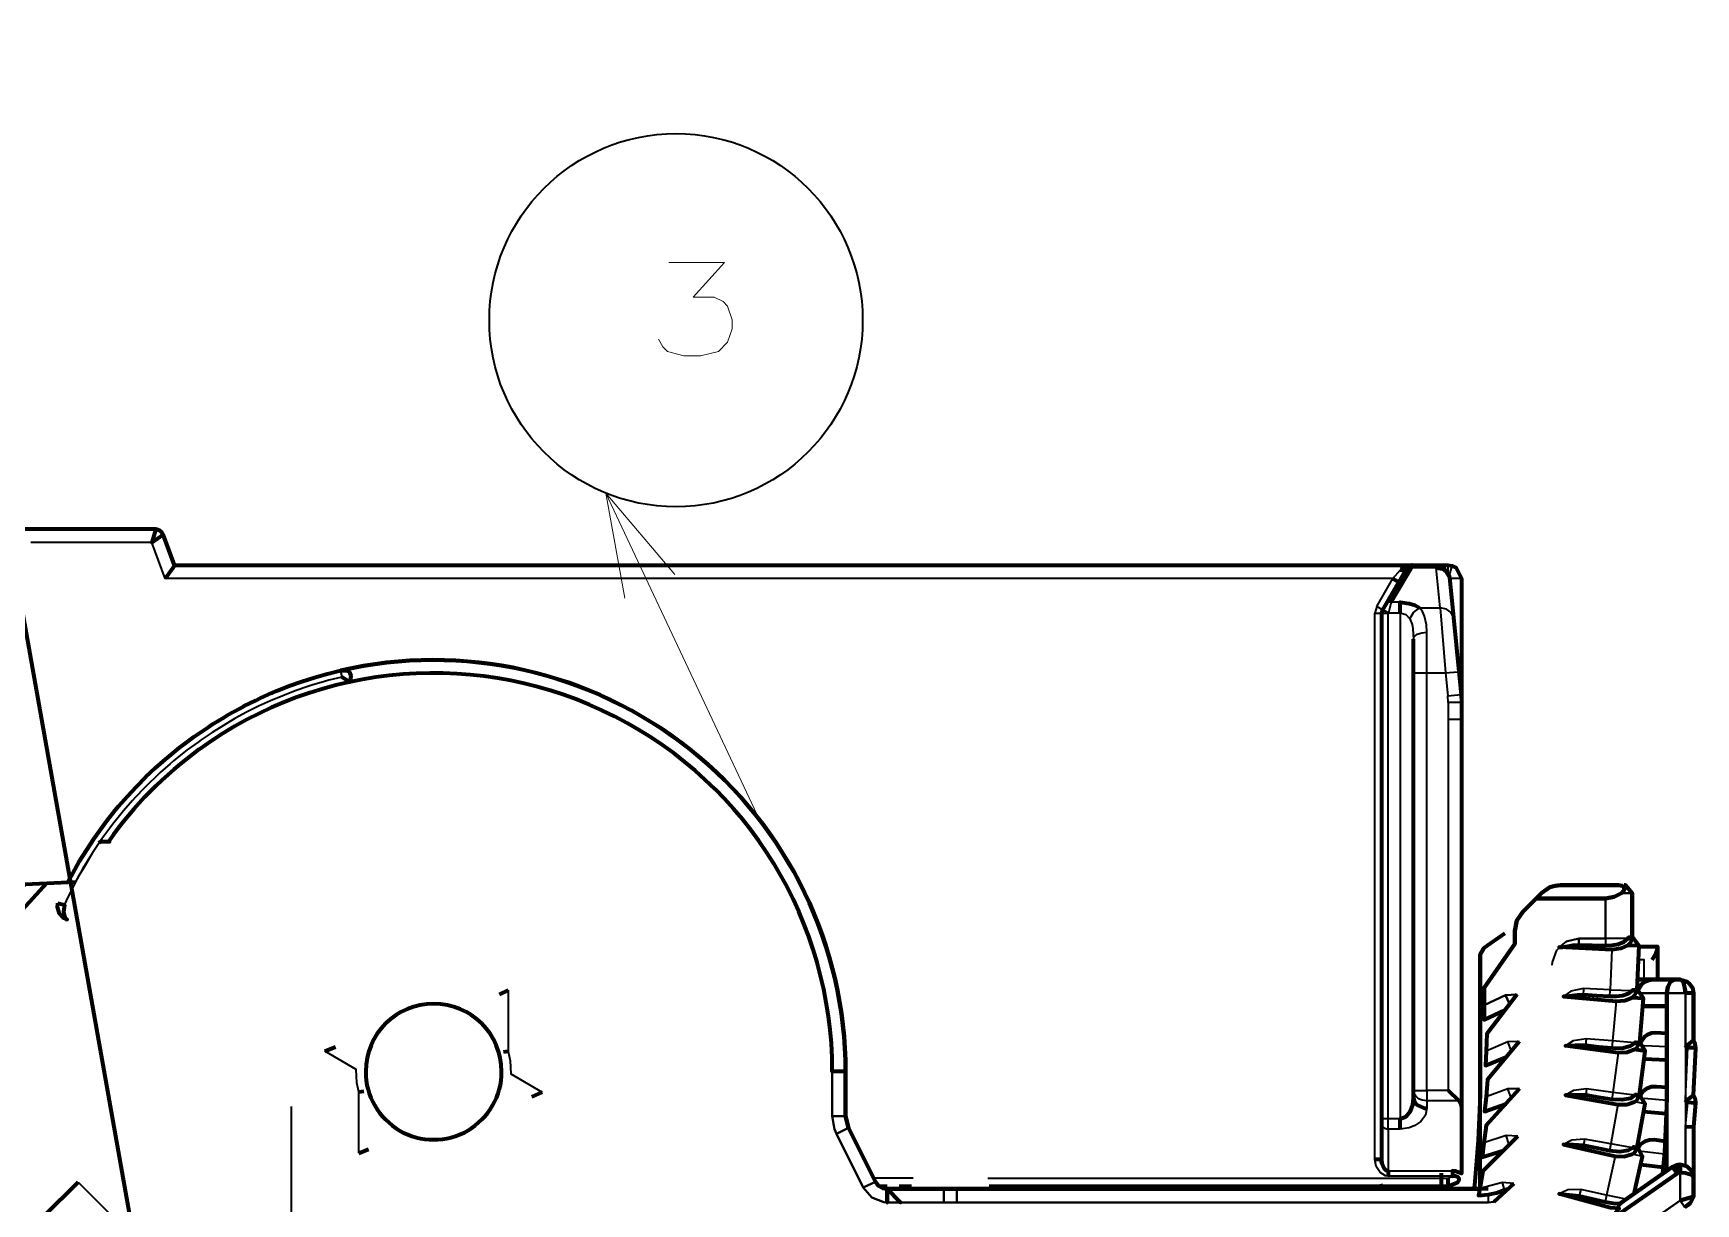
# Model space of a CAD drawing. Header units: millimetres. Extents: x 0 to 174, y 0 to 33.
# Drawn here: x 31.109 to 32.336, y 17.422 to 18.287 of the extents above; entities that cross this region are included whole.
import ezdxf

# ---------------------------------------------------------------- set-up
doc = ezdxf.new("R2010")
doc.units = ezdxf.units.MM
doc.layers.add('PDF_Geomertry', color=7, linetype='Continuous', true_color=0x405f80)

msp = doc.modelspace()

# ---------------------------------------------------------------- linework, layer by layer
at = {"layer": 'PDF_Geomertry', "color": 7, "lineweight": 70}
msp.add_lwpolyline([(30.8801, 19.101), (31.2996, 16.7403)], dxfattribs=at)
at = {"layer": 'PDF_Geomertry', "color": 18, "lineweight": 13, "true_color": 0x260000}
msp.add_lwpolyline([(31.5704, 18.0607), (31.5738, 18.0551), (31.5771, 18.0518), (31.5893, 18.0485), (31.6015, 18.0485), (31.6149, 18.0518), (31.6215, 18.0585), (31.6249, 18.0685), (31.6249, 18.0751), (31.6215, 18.0851), (31.6182, 18.0885), (31.6115, 18.0918), (31.596, 18.0918), (31.6193, 18.1174), (31.5782, 18.1174)], dxfattribs=at)
at = {"layer": 'PDF_Geomertry', "color": 7, "lineweight": 13}
for points in [[(31.5317, 17.9471), (31.6454, 17.7054)], [(31.5825, 17.8869), (31.5317, 17.9471), (31.5456, 17.8696)]]:
    msp.add_lwpolyline(points, dxfattribs=at)
at = {"layer": 'PDF_Geomertry', "lineweight": 70}
for points in [[(31.2132, 17.8939), (31.2047, 17.9165), (31.2039, 17.9181), (31.2026, 17.9193), (31.1993, 17.9204), (31.1021, 17.9204)], [(31.1993, 17.9204), (31.1965, 17.9106), (31.2047, 17.9165)], [(31.2132, 17.8937), (31.2064, 17.884)], [(31.2233, 17.8939), (32.1268, 17.8939), (32.1446, 17.8939), (32.1535, 17.8939), (32.1561, 17.8935), (32.1594, 17.8919), (32.1633, 17.884), (32.1633, 17.7925), (32.1633, 17.7801), (32.1633, 17.4935), (32.1633, 17.445), (32.1633, 17.4446), (32.1586, 17.4464), (32.1567, 17.4465), (32.1567, 17.4426), (32.1587, 17.4428), (32.16, 17.4424), (32.161, 17.4414), (32.1614, 17.4406), (32.1614, 17.4396), (32.1601, 17.4378), (32.1535, 17.4351), (31.8147, 17.4351)], [(32.1182, 17.8904), (32.1206, 17.89), (32.1214, 17.8903), (32.1224, 17.8911), (32.1221, 17.8904), (32.1074, 17.865), (32.105, 17.861), (32.105, 17.8608), (32.1043, 17.8585), (32.1043, 17.4851), (32.1043, 17.4813), (32.1043, 17.4551), (32.1039, 17.4551), (32.0993, 17.4551)], [(32.1115, 17.8665), (32.1263, 17.8919), (32.1268, 17.8939)], [(32.1126, 17.884), (32.1168, 17.8815)], [(32.1257, 17.8937), (32.126, 17.8937), (32.1268, 17.8939), (32.1231, 17.8921), (32.1221, 17.8914), (32.1212, 17.8911), (32.1192, 17.8914), (32.1228, 17.8933), (32.1268, 17.8939), (32.1265, 17.8939)], [(32.1224, 17.8911), (32.1231, 17.8921)], [(32.1258, 17.8937), (32.1253, 17.8937)], [(32.1446, 17.8939), (32.1497, 17.8924), (32.1544, 17.885), (32.1574, 17.8553), (32.1614, 17.8153), (32.1631, 17.7983), (32.1633, 17.7925)], [(32.1446, 17.8919), (32.1496, 17.8911), (32.1529, 17.8885), (32.1544, 17.885)], [(32.1181, 17.8586), (32.1181, 17.8665), (32.1246, 17.8657), (32.1288, 17.8643), (32.1322, 17.8624)], [(32.1181, 17.4774), (32.1181, 17.4851), (32.1225, 17.4868), (32.1256, 17.4906), (32.1274, 17.4954), (32.1279, 17.5006), (32.1279, 17.506), (32.1279, 17.8143), (32.1279, 17.8393)], [(31.3356, 17.8161), (31.3407, 17.8158), (31.3424, 17.8149), (31.3433, 17.8122), (31.3426, 17.8075), (31.3367, 17.8113), (31.3367, 17.8113)], [(31.2318, 17.7581), (31.2318, 17.7581)], [(31.1189, 17.659), (31.0669, 17.6024), (31.0663, 17.6017), (31.0644, 17.6006), (31.0638, 17.6004), (31.0631, 17.6004), (31.0624, 17.6007), (31.0618, 17.6011), (31.0614, 17.6019), (31.0608, 17.6046), (31.0606, 17.6124), (31.1028, 17.6583), (31.1189, 17.659), (31.1401, 17.66)], [(32.1953, 17.6218), (32.1797, 17.6111), (32.1771, 17.6063), (32.1797, 17.6111)], [(32.2864, 17.6133), (32.281, 17.6107), (32.2744, 17.6099), (32.2353, 17.6117), (32.2378, 17.6118), (32.2456, 17.6132), (32.25, 17.6135), (32.2599, 17.6133), (32.2696, 17.6131), (32.2743, 17.6133), (32.279, 17.614), (32.2831, 17.6157), (32.2861, 17.6182), (32.2865, 17.619), (32.2879, 17.6182), (32.2886, 17.6171), (32.2886, 17.6163), (32.2879, 17.6147), (32.2864, 17.6133), (32.2943, 17.6131), (32.2928, 17.5804), (32.2932, 17.5803), (32.2975, 17.574)], [(32.2943, 17.6131), (32.2897, 17.619), (32.2893, 17.619), (32.2865, 17.619)], [(32.1771, 17.4353), (32.1771, 17.6063), (32.1771, 17.5029), (32.1757, 17.4693), (32.1728, 17.4357), (32.1724, 17.4332)], [(32.2942, 17.6124), (32.3081, 17.6124), (32.3081, 17.5878)], [(32.304, 17.6025), (32.3067, 17.6067), (32.3081, 17.6104)], [(32.3083, 17.5878), (32.3083, 17.5913)], [(31.4596, 17.5801), (31.4528, 17.5769)], [(32.2042, 17.5769), (32.1821, 17.5479), (32.1815, 17.5351), (32.181, 17.5243), (32.1965, 17.5308)], [(32.2896, 17.5747), (32.2912, 17.5763), (32.2919, 17.5778), (32.2919, 17.5786), (32.2917, 17.5793), (32.29, 17.5804), (32.2896, 17.5797), (32.2864, 17.5772), (32.2822, 17.5758), (32.2776, 17.5753), (32.2729, 17.5753), (32.2631, 17.5758), (32.2532, 17.5765), (32.2489, 17.5764), (32.241, 17.5753), (32.2385, 17.5753), (32.2775, 17.5719), (32.284, 17.5724), (32.2896, 17.5747), (32.2975, 17.574), (32.2946, 17.5415), (32.295, 17.5415), (32.299, 17.5351)], [(32.29, 17.5804), (32.2928, 17.5804)], [(32.2933, 17.5779), (32.2944, 17.5821), (32.2961, 17.5843), (32.2985, 17.5861), (32.3015, 17.5874), (32.3047, 17.5878), (32.3015, 17.5874), (32.2985, 17.5861), (32.2961, 17.5843), (32.2936, 17.5801)], [(32.3149, 17.4467), (32.3149, 17.5681), (32.3149, 17.5779), (32.3149, 17.5681), (32.2969, 17.5681), (32.3149, 17.5681), (32.3149, 17.5), (32.3132, 17.4603), (32.3118, 17.4444)], [(32.3288, 17.5376), (32.3303, 17.5397), (32.3346, 17.5431), (32.3346, 17.5779), (32.3346, 17.5415)], [(32.206, 17.5421), (32.1825, 17.514), (32.1814, 17.5013), (32.1804, 17.4904), (32.1963, 17.4962)], [(32.2908, 17.4297), (32.2969, 17.4571), (32.2935, 17.4638), (32.2931, 17.4639), (32.2988, 17.4961), (32.295, 17.5026), (32.2947, 17.5028), (32.299, 17.5351), (32.2911, 17.5361), (32.2856, 17.534), (32.2789, 17.5338), (32.2401, 17.5389), (32.2475, 17.5393), (32.2549, 17.5394), (32.2647, 17.5383), (32.2744, 17.5374), (32.2819, 17.5372), (32.2881, 17.5388), (32.2912, 17.5411), (32.2918, 17.5417)], [(32.2911, 17.5361), (32.2928, 17.5374), (32.2936, 17.5389), (32.2936, 17.5397), (32.2931, 17.5408), (32.2918, 17.5417), (32.2946, 17.5415)], [(32.3149, 17.5481), (32.3068, 17.5485), (32.3036, 17.5482), (32.3006, 17.5471), (32.2981, 17.5454), (32.2954, 17.5413)], [(32.3288, 17.4972), (32.3303, 17.4993), (32.3307, 17.4996), (32.3347, 17.5025), (32.3362, 17.5372), (32.3358, 17.5404), (32.3346, 17.5432)], [(31.3242, 17.5349), (31.3321, 17.5383)], [(31.4596, 17.5347), (31.4561, 17.5342)], [(32.3149, 17.5283), (32.2982, 17.529)], [(32.3362, 17.5372), (32.3358, 17.5374), (32.3303, 17.5375)], [(31.3493, 17.505), (31.3529, 17.5054)], [(31.4847, 17.5047), (31.4769, 17.5013)], [(32.1535, 17.506), (32.1613, 17.4982), (32.1628, 17.4958), (32.1633, 17.4935)], [(32.2061, 17.5071), (32.1815, 17.4801), (32.1799, 17.4674), (32.1785, 17.4567), (32.1944, 17.4617)], [(32.2919, 17.5031), (32.2914, 17.5024), (32.2881, 17.5001), (32.2819, 17.499), (32.2744, 17.4994), (32.2647, 17.5008), (32.255, 17.5024), (32.2475, 17.5025), (32.2401, 17.5024), (32.2788, 17.4956), (32.2853, 17.4956), (32.291, 17.4975), (32.2928, 17.4986), (32.2936, 17.5), (32.2938, 17.501), (32.2932, 17.5021), (32.2919, 17.5031), (32.2947, 17.5028)], [(32.2956, 17.5024), (32.2974, 17.5054), (32.3003, 17.5076), (32.3035, 17.5089), (32.3072, 17.509), (32.3149, 17.5083)], [(32.3347, 17.5026), (32.3358, 17.4997), (32.3361, 17.4967), (32.3346, 17.4792), (32.3346, 17.4415), (32.3346, 17.4274), (32.3346, 17.4415), (32.3333, 17.4463), (32.3299, 17.4499), (32.3247, 17.4514), (32.3247, 17.4454), (32.3285, 17.4451), (32.3325, 17.4439), (32.334, 17.4428), (32.3346, 17.4415), (32.3333, 17.4463), (32.3299, 17.4499), (32.3247, 17.4514), (32.3247, 17.4454), (32.3285, 17.4451), (32.3325, 17.4439), (32.334, 17.4428), (32.3346, 17.4415)], [(32.1286, 17.4976), (32.1274, 17.4954)], [(32.1279, 17.5006), (32.1286, 17.4976), (32.1308, 17.495), (32.1358, 17.4929), (32.1378, 17.4928)], [(32.3144, 17.4886), (32.2978, 17.4901)], [(32.3288, 17.4997), (32.3307, 17.4996)], [(32.3361, 17.4967), (32.3357, 17.4967), (32.3303, 17.4971)], [(32.3288, 17.4794), (32.3346, 17.4792)], [(32.3346, 17.4794), (32.3346, 17.4731)], [(32.2049, 17.4721), (32.179, 17.4463), (32.1768, 17.4336), (32.1758, 17.4283), (32.1831, 17.4292), (32.1892, 17.4304), (32.195, 17.4325), (32.1978, 17.4333)], [(32.2904, 17.4643), (32.2897, 17.4636), (32.2864, 17.4617), (32.2801, 17.4607), (32.2726, 17.4615), (32.2631, 17.4633), (32.2533, 17.4653), (32.246, 17.4657), (32.2386, 17.466), (32.2768, 17.4575), (32.2833, 17.4572), (32.2892, 17.4588), (32.291, 17.4599), (32.2919, 17.4613), (32.2921, 17.4621), (32.2915, 17.4633), (32.2904, 17.4643), (32.2931, 17.4639)], [(32.2939, 17.4636), (32.2958, 17.4665), (32.2989, 17.4686), (32.3022, 17.4696), (32.3058, 17.4697), (32.3136, 17.4686)], [(31.3493, 17.4596), (31.3563, 17.4626)], [(32.1046, 17.4522), (32.1039, 17.4551)], [(32.1043, 17.4551), (32.1046, 17.4522), (32.1063, 17.4483), (32.1075, 17.4471), (32.1092, 17.4465), (32.1092, 17.4426)], [(32.1486, 17.4351), (32.1486, 17.445)], [(32.1535, 17.4351), (32.1535, 17.4357), (32.1535, 17.4411)], [(32.2408, 17.3928), (32.2439, 17.3889), (32.2451, 17.3907), (32.3225, 17.4447), (32.2703, 17.4082), (32.2797, 17.4189), (32.2793, 17.4197), (32.2793, 17.4203), (32.2794, 17.4208), (32.28, 17.4218), (32.281, 17.4228), (32.2839, 17.425), (32.3192, 17.4496), (32.2808, 17.4228)], [(32.3122, 17.449), (32.2956, 17.4511)], [(32.3218, 17.4508), (32.3221, 17.4501), (32.3225, 17.4489), (32.3236, 17.4453), (32.3225, 17.4447), (32.3193, 17.4492), (32.3192, 17.4496), (32.3193, 17.4492), (32.3225, 17.4447)], [(31.1165, 17.336), (31.1161, 17.3332), (31.1154, 17.3321), (31.1144, 17.3317), (31.1135, 17.3317), (31.1115, 17.3326), (31.1106, 17.3335), (31.1115, 17.3326), (31.1135, 17.3317), (31.1144, 17.3317), (31.1154, 17.3321), (31.1161, 17.3332), (31.1165, 17.336), (31.1165, 17.4128), (31.1421, 17.4383)], [(31.7393, 17.4351), (31.7335, 17.4351)], [(31.7572, 17.4351), (31.7482, 17.4351)], [(32.1831, 17.4332), (31.7908, 17.4332), (32.1768, 17.4332)], [(32.1053, 17.4358), (32.1024, 17.4351)], [(32.2019, 17.4372), (32.1872, 17.4236)], [(32.2797, 17.4189), (32.2733, 17.4194), (32.2354, 17.4296), (32.2428, 17.429), (32.2501, 17.4282), (32.2597, 17.426), (32.2693, 17.4236), (32.2767, 17.4225), (32.281, 17.4228)]]:
    msp.add_lwpolyline(points, dxfattribs=at)
at = {"layer": 'PDF_Geomertry', "lineweight": 35}
for points in [[(31.8135, 17.4411), (32.1535, 17.4411), (32.1567, 17.4426), (32.1092, 17.4426), (32.1072, 17.4429), (32.1032, 17.4453), (32.1003, 17.4497), (32.0993, 17.4551), (32.0993, 17.8585), (32.1043, 17.8585), (32.1092, 17.8585), (32.105, 17.8608), (32.1007, 17.8633), (32.1126, 17.884), (31.2064, 17.884), (31.1965, 17.9106), (31.1072, 17.9106)], [(32.1126, 17.884), (32.1182, 17.8904), (32.1192, 17.8914)], [(32.1181, 17.8586), (32.1221, 17.8574), (32.1251, 17.8543), (32.1279, 17.859), (32.1322, 17.8624), (32.1475, 17.8624), (32.1446, 17.8919), (32.1446, 17.8939)], [(32.1446, 17.8919), (32.1263, 17.8919), (32.1237, 17.8918), (32.1221, 17.8904)], [(32.1535, 17.8882), (32.1535, 17.8939)], [(32.1561, 17.8935), (32.1542, 17.8864)], [(32.1633, 17.884), (32.1544, 17.884)], [(32.1007, 17.8633), (32.0993, 17.8585)], [(32.1115, 17.8665), (32.1093, 17.8586), (32.105, 17.861)], [(32.1181, 17.8665), (32.1115, 17.8665), (32.109, 17.8664), (32.1074, 17.865)], [(32.1279, 17.8143), (32.1378, 17.8143), (32.1378, 17.8443), (32.1375, 17.8499), (32.1361, 17.8563), (32.1346, 17.8596), (32.1322, 17.8624)], [(32.1574, 17.8553), (32.1558, 17.8589), (32.1522, 17.8615), (32.1475, 17.8624), (32.1515, 17.8143), (32.1606, 17.8151), (32.1614, 17.8153)], [(32.1251, 17.8543), (32.1269, 17.8501), (32.1275, 17.8468), (32.1279, 17.8393), (32.1282, 17.8407), (32.1288, 17.8415), (32.1307, 17.8429), (32.134, 17.844), (32.1378, 17.8443)], [(31.3356, 17.8161), (31.3367, 17.8113), (31.3271, 17.8089), (31.324, 17.8081), (31.3146, 17.8053), (31.3115, 17.8043), (31.3022, 17.801), (31.2931, 17.7975), (31.284, 17.7938), (31.2751, 17.7897), (31.2664, 17.7853), (31.2578, 17.7806), (31.2493, 17.7756), (31.241, 17.7704), (31.2328, 17.7649), (31.2306, 17.7633), (31.2226, 17.7575), (31.2201, 17.7556), (31.2125, 17.7493), (31.21, 17.7472), (31.2026, 17.7407), (31.2003, 17.7386), (31.1932, 17.7317), (31.191, 17.7294), (31.1842, 17.7224), (31.1821, 17.72), (31.1756, 17.7125), (31.1735, 17.71), (31.1674, 17.7024), (31.1654, 17.6997), (31.1596, 17.6918), (31.1578, 17.6892), (31.1524, 17.681), (31.1507, 17.6782), (31.1456, 17.6699), (31.144, 17.6671), (31.1401, 17.66)], [(32.1535, 17.7801), (32.1535, 17.506), (32.1378, 17.506), (32.1378, 17.8143), (32.1515, 17.8143), (32.1532, 17.7974), (32.1631, 17.7983)], [(32.1535, 17.7925), (32.1532, 17.7974)], [(32.1633, 17.7925), (32.1535, 17.7925), (32.1535, 17.7801), (32.1633, 17.7801)], [(31.1576, 17.6889), (31.1522, 17.6807), (31.1471, 17.6722), (31.1421, 17.6638), (31.1375, 17.655), (31.1332, 17.6461), (31.1321, 17.6437)], [(31.1322, 17.6437), (31.1319, 17.6431)], [(32.25, 17.6124), (32.25, 17.6182), (32.2696, 17.6182), (32.2696, 17.6478), (32.2696, 17.6182), (32.25, 17.6182), (32.25, 17.6135)], [(32.2303, 17.5986), (32.2304, 17.6006), (32.2336, 17.6096), (32.2407, 17.616), (32.25, 17.6182), (32.2407, 17.616), (32.2353, 17.6117)], [(32.2861, 17.6182), (32.2696, 17.6182), (32.2696, 17.6131)], [(32.2878, 17.6182), (32.2696, 17.6182), (32.2696, 17.6124)], [(32.2744, 17.6099), (32.2731, 17.5804), (32.2535, 17.5812), (32.2532, 17.5765)], [(32.2982, 17.5878), (32.2982, 17.6025), (32.2938, 17.6025)], [(31.4596, 17.5801), (31.4596, 17.5347), (31.461, 17.5279), (31.4615, 17.5182), (31.4847, 17.5047)], [(32.2535, 17.5812), (32.244, 17.5793), (32.2385, 17.5753)], [(32.2729, 17.5753), (32.2731, 17.5804), (32.2896, 17.5797)], [(32.2775, 17.5719), (32.2749, 17.5425), (32.2553, 17.5442), (32.2549, 17.5394)], [(32.2003, 17.5351), (32.1975, 17.5418), (32.1815, 17.5351)], [(32.206, 17.5421), (32.1975, 17.5418)], [(32.2553, 17.5442), (32.2458, 17.5426), (32.2401, 17.5389)], [(32.2912, 17.5411), (32.2749, 17.5425), (32.2744, 17.5374)], [(32.3303, 17.5397), (32.3303, 17.5375)], [(31.3493, 17.4596), (31.3493, 17.505), (31.3479, 17.5117), (31.3474, 17.5215), (31.3242, 17.5349)], [(32.2789, 17.5338), (32.2751, 17.5044), (32.2556, 17.5071), (32.255, 17.5024)], [(32.3149, 17.5382), (32.2982, 17.5389)], [(32.2001, 17.5004), (32.1976, 17.5072), (32.1814, 17.5013)], [(32.2061, 17.5071), (32.1976, 17.5072)], [(32.2556, 17.5071), (32.2461, 17.506), (32.2401, 17.5024)], [(32.2914, 17.5024), (32.2751, 17.5044), (32.2744, 17.4994)], [(32.1613, 17.4982), (32.1378, 17.4982), (32.1378, 17.4928), (32.1367, 17.4878), (32.1333, 17.4831), (32.1289, 17.48), (32.1247, 17.4783), (32.1181, 17.4774), (32.1092, 17.4774), (32.1092, 17.4851), (32.1043, 17.4851)], [(32.2788, 17.4956), (32.2736, 17.4665), (32.2542, 17.47), (32.2533, 17.4653)], [(32.2988, 17.4961), (32.291, 17.4975)], [(32.3149, 17.4985), (32.2982, 17.5)], [(32.3303, 17.4993), (32.3303, 17.4971)], [(32.1043, 17.4813), (32.1044, 17.4806), (32.1047, 17.4799), (32.1051, 17.4792), (32.1065, 17.4781), (32.1092, 17.4774), (32.1092, 17.4465), (32.1567, 17.4465)], [(32.1985, 17.4657), (32.1964, 17.4726), (32.1799, 17.4674)], [(32.2049, 17.4721), (32.1964, 17.4726)], [(32.2542, 17.47), (32.2447, 17.4693), (32.2386, 17.466)], [(32.2897, 17.4636), (32.2736, 17.4665), (32.2726, 17.4615)], [(32.2768, 17.4575), (32.2704, 17.4286), (32.2513, 17.4329), (32.2501, 17.4282)], [(32.2969, 17.4571), (32.2892, 17.4588)], [(32.3131, 17.4588), (32.2964, 17.461)], [(31.7585, 17.4411), (31.7293, 17.4411)], [(32.2461, 17.3939), (32.2467, 17.3961), (32.2513, 17.3949), (32.2451, 17.3907), (32.2451, 17.369), (32.3247, 17.4247), (32.3247, 17.4454), (32.3247, 17.4247), (32.2649, 17.3828)], [(32.3218, 17.4508), (32.3236, 17.4453), (32.3225, 17.4447)], [(31.1421, 17.4383), (31.2669, 17.3136), (31.2728, 17.3076), (31.2826, 17.2978)], [(32.1831, 17.4292), (32.1831, 17.4233), (31.7908, 17.4233), (32.1831, 17.4233), (32.1832, 17.4233), (32.1872, 17.4236), (32.1832, 17.4233), (32.1831, 17.4233)], [(32.195, 17.4325), (32.1936, 17.4381), (32.1768, 17.4336)], [(32.2019, 17.4372), (32.1936, 17.4381)], [(32.2513, 17.4329), (32.2417, 17.4326), (32.2354, 17.4296)], [(32.2847, 17.4256), (32.2704, 17.4286), (32.2693, 17.4236)]]:
    msp.add_lwpolyline(points, dxfattribs=at)
at = {"layer": 'PDF_Geomertry', "lineweight": 70}
for points in [[(31.2132, 17.8937), (31.2132, 17.8939), (31.2233, 17.8939), (31.2233, 17.8937)], [(32.2085, 17.6378), (32.2185, 17.6478), (32.2225, 17.6518), (32.2185, 17.6478), (32.2696, 17.6478), (32.2185, 17.6478)], [(32.2225, 17.6518), (32.2285, 17.656), (32.2324, 17.6572), (32.2365, 17.6576), (32.2324, 17.6572), (32.2285, 17.656)], [(32.2365, 17.6576), (32.2793, 17.6576)], [(32.2814, 17.6517), (32.2761, 17.6489), (32.2696, 17.6478), (32.2761, 17.6489), (32.2814, 17.6517), (32.2832, 17.6536), (32.2835, 17.6547), (32.2835, 17.6556), (32.2829, 17.6565), (32.2819, 17.6572), (32.2793, 17.6576), (32.2819, 17.6571), (32.2829, 17.6565), (32.2835, 17.6556), (32.2835, 17.6546), (32.2831, 17.6535)], [(32.2835, 17.6576), (32.2844, 17.6575), (32.2893, 17.6517), (32.2844, 17.6575)], [(32.2893, 17.619), (32.2893, 17.6517)], [(31.1271, 17.6443), (31.1319, 17.6431), (31.1312, 17.6379), (31.1321, 17.634), (31.1333, 17.6325), (31.134, 17.6322), (31.1308, 17.6338), (31.1282, 17.6365), (31.1268, 17.6413)], [(32.2028, 17.6239), (32.2042, 17.6314), (32.2085, 17.6378), (32.2042, 17.6314)], [(32.1801, 17.569), (32.1801, 17.5818), (32.2028, 17.6143), (32.2028, 17.6239), (32.2028, 17.6143), (32.1801, 17.5818)], [(32.3047, 17.5878), (32.3206, 17.5878), (32.3247, 17.5878), (32.3206, 17.5878), (32.3047, 17.5878), (32.2932, 17.5878)], [(32.3149, 17.5779), (32.3156, 17.5825), (32.3175, 17.5863), (32.3206, 17.5878), (32.3175, 17.5863), (32.3156, 17.5825)], [(32.3346, 17.5779), (32.3288, 17.5779), (32.3286, 17.5799), (32.3275, 17.585), (32.3262, 17.5871), (32.3256, 17.5875), (32.3247, 17.5878), (32.3297, 17.5864), (32.3315, 17.585), (32.3339, 17.5817)], [(32.3288, 17.5779), (32.3283, 17.5821), (32.3274, 17.5854), (32.3262, 17.5871), (32.3257, 17.5875), (32.3247, 17.5878), (32.3297, 17.5864), (32.3315, 17.585), (32.3339, 17.5817), (32.3346, 17.5779), (32.3342, 17.5779)], [(32.1801, 17.5582), (32.1801, 17.569)], [(32.1953, 17.5653), (32.1801, 17.5582)], [(31.7086, 17.5199), (31.7086, 17.4871)], [(31.7107, 17.4783), (31.7086, 17.4871)], [(31.7306, 17.4386), (31.7107, 17.4783)], [(32.3218, 17.4508), (32.3247, 17.4514), (32.3218, 17.4508), (32.3192, 17.4496)], [(31.7393, 17.4332), (31.7393, 17.4319), (31.7393, 17.4297), (31.7393, 17.4233), (31.7393, 17.4332), (31.736, 17.4339), (31.7329, 17.4356), (31.7306, 17.4386), (31.7329, 17.4356), (31.736, 17.4339), (31.7393, 17.4332), (31.7492, 17.4233)], [(31.7811, 17.4332), (31.7393, 17.4332)], [(31.7811, 17.4332), (31.7908, 17.4332)], [(32.3247, 17.4247), (32.3332, 17.4271), (32.3346, 17.4274), (32.3332, 17.4271)], [(32.3282, 17.4199), (32.3313, 17.4221), (32.3321, 17.4226), (32.3315, 17.4222)], [(32.3346, 17.4274), (32.3321, 17.4226)]]:
    msp.add_lwpolyline(points, close=True, dxfattribs=at)
at = {"layer": 'PDF_Geomertry', "lineweight": 35}
for points in [[(32.1181, 17.8586), (32.1181, 17.4851), (32.1092, 17.4851), (32.1092, 17.8585), (32.1093, 17.8586)], [(32.2814, 17.6517), (32.2893, 17.6517)], [(32.1957, 17.5764), (32.1988, 17.5699), (32.1957, 17.5764), (32.1801, 17.569)], [(32.1957, 17.5764), (32.2042, 17.5769)], [(32.3288, 17.4506), (32.3288, 17.4794), (32.3303, 17.4971), (32.3288, 17.4972), (32.3288, 17.4997), (32.3303, 17.5375), (32.3288, 17.5376), (32.3288, 17.5779), (32.3149, 17.5779), (32.2965, 17.5779), (32.3149, 17.5779), (32.3288, 17.5779)], [(32.1378, 17.4982), (32.1342, 17.4988), (32.1315, 17.4999), (32.1296, 17.5017), (32.1283, 17.5038), (32.1279, 17.506), (32.1378, 17.506)], [(31.7019, 17.4739), (31.7004, 17.4775), (31.6988, 17.4871), (31.7004, 17.4775)], [(31.7217, 17.4343), (31.7019, 17.4739), (31.7107, 17.4783), (31.7019, 17.4739)], [(32.3236, 17.4453), (32.3247, 17.4454)], [(31.7217, 17.4343), (31.7306, 17.4386)], [(31.7393, 17.4233), (31.7368, 17.4235), (31.7279, 17.4269), (31.7217, 17.4343), (31.7279, 17.4269), (31.7368, 17.4235)], [(31.7811, 17.4233), (31.7908, 17.4233), (31.7908, 17.4325), (31.7908, 17.4332), (31.7908, 17.4325), (31.7908, 17.4233), (31.7811, 17.4233), (31.7811, 17.4325), (31.7811, 17.4332), (31.7811, 17.4325)], [(31.7393, 17.4233), (31.7492, 17.4233)], [(31.7811, 17.4233), (31.7492, 17.4233)], [(32.3247, 17.4247), (32.3279, 17.4201), (32.3282, 17.4199), (32.3279, 17.4201)]]:
    msp.add_lwpolyline(points, close=True, dxfattribs=at)
at = {"layer": 'PDF_Geomertry', "lineweight": 70}
msp.add_lwpolyline([(31.1536, 17.6917), (31.1482, 17.6835), (31.1429, 17.675), (31.1381, 17.6665), (31.1344, 17.6597), (31.1381, 17.6665), (31.1429, 17.675), (31.1482, 17.6835), (31.1536, 17.6917), (31.1556, 17.6944), (31.1613, 17.7024), (31.1633, 17.7051), (31.1694, 17.7129), (31.1697, 17.7132), (31.1719, 17.7158), (31.1785, 17.7232), (31.1851, 17.7304), (31.1921, 17.7375), (31.1992, 17.7442), (31.2065, 17.7507), (31.2092, 17.7529), (31.2168, 17.7592), (31.2196, 17.7613), (31.2275, 17.7671), (31.2303, 17.769), (31.2385, 17.7746), (31.2413, 17.7764), (31.2497, 17.7815), (31.2526, 17.7833), (31.2613, 17.7881), (31.2643, 17.7897), (31.2731, 17.794), (31.2763, 17.7956), (31.2851, 17.7996), (31.2856, 17.7997), (31.2888, 17.8011), (31.2979, 17.8047), (31.3072, 17.8079), (31.3165, 17.811), (31.326, 17.8136), (31.3356, 17.816, -0.48289), (31.7086, 17.5199), (31.6988, 17.5199, 0.612838), (31.2318, 17.7581), (31.2315, 17.7579, 0.082733), (31.1646, 17.6901), (31.1651, 17.6896), (31.1582, 17.6896), (31.1576, 17.6889)], format="xyb", dxfattribs=at)
at = {"layer": 'PDF_Geomertry', "lineweight": 35}
msp.add_lwpolyline([(31.7086, 17.5199), (31.6988, 17.5199), (31.6988, 17.4871), (31.7086, 17.4871), (31.6988, 17.4871), (31.6988, 17.5199, 0.445128), (31.374, 17.8125), (31.3643, 17.8114), (31.3613, 17.811), (31.3515, 17.8093), (31.3486, 17.8087), (31.3426, 17.8075)], format="xyb", dxfattribs=at)
at = {"layer": 'PDF_Geomertry', "lineweight": 70}
msp.add_lwpolyline([(31.4547, 17.5199, 0.99864), (31.3543, 17.5199, 1.001408)], format="xyb", close=True, dxfattribs=at)
at = {"layer": 'PDF_Geomertry', "color": 18, "lineweight": 35, "true_color": 0x260000}
msp.add_lwpolyline([(31.2996, 17.0928), (31.2996, 17.4942)], dxfattribs=at)
msp.add_circle((31.5834, 18.0748), 0.1378, dxfattribs=at)
at = {"layer": 'PDF_Geomertry', "lineweight": 70}
msp.add_arc((31.4044, 17.5197), 0.3042, 0.0211, 103.0505, dxfattribs=at)

doc.saveas('drawing.dxf')
